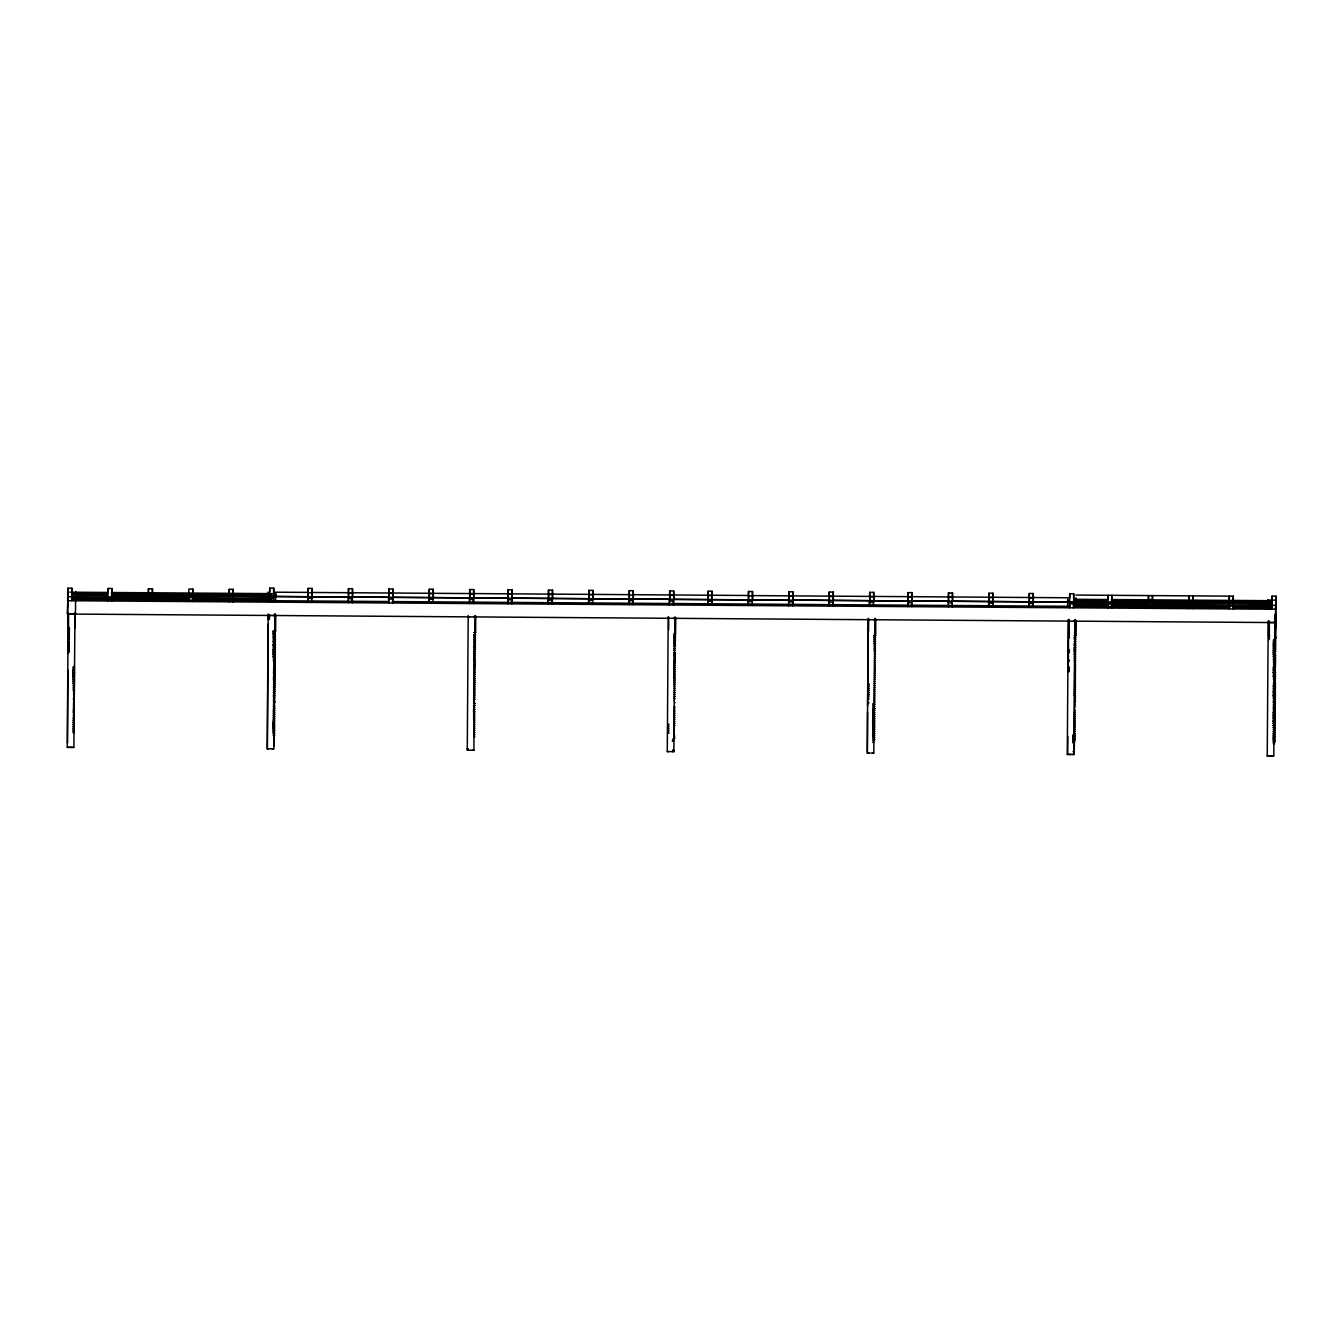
<?xml version="1.0" encoding="UTF-8"?>
<svg xmlns="http://www.w3.org/2000/svg" width="1344" height="1344" viewBox="0 0 1344 1344"><rect width="100%" height="100%" fill="white"/><g stroke="black" fill="none" stroke-linecap="round" stroke-linejoin="round"><path stroke-width="1.5" d="M1275.826 613.502L1275.506 622.574L67.486 614.04L67.805 596.702L188.395 597.29M67.872 594.065L67.771 606.161M388.298 601.524L71.618 599.29L71.904 588.218L67.906 588.185L67.57 600.701L1275.624 609.235L1275.926 600.163L1267.913 600.113L1267.61 609.134M67.301 747.331L73.769 747.382L67.267 747.348L68.191 612.595L67.99 653.52M67.519 743.098L67.872 670.186M68.544 628.27L68.544 613.805M71.803 596.736L71.77 600.734L71.904 588.218M73.87 747.398L74.978 612.562M74.911 628.32L75.012 613.855M75.482 614.04L75.566 600.701M107.94 596.988L107.923 600.986L108.058 588.47L112.056 588.504L112.022 592.502M108.024 592.469L108.058 588.47M111.938 597.022L111.922 601.02L112.056 588.504M148.344 597.274L148.31 601.272L148.462 588.756L152.46 588.79L152.426 592.788M148.428 592.754L148.462 588.756M152.342 597.307L152.326 601.306L152.46 588.79M192.746 597.593L192.713 601.591L192.864 589.075L188.866 589.042L188.714 601.558L188.748 597.559L273.588 598.164L273.554 602.162L273.706 588.134L269.707 588.118L269.556 602.129L269.59 598.13M192.83 593.074L192.864 589.075M229.152 597.845L229.118 601.843L229.253 589.327L233.251 589.361L233.117 601.877L233.251 589.361M229.236 593.326L229.253 589.327M267.708 597.458L267.725 593.645L275.722 593.695L275.705 597.509M267.91 597.878L267.943 592.099M267.204 748.759L268.145 615.418L269.69 615.451M267.422 747.331L268.128 624.422M268.246 619.517L268.195 614.006M268.514 619.366L268.548 615.216M269.422 619.366L269.455 615.199M269.674 592.116L269.707 588.118M273.689 592.15L273.706 588.134M273.773 748.793L274.865 614.057M273.974 745.97L275.066 613.855M273.235 631.159L275.638 631.159L275.755 614.628M307.944 598.399L307.927 602.398L307.776 596.921L307.944 598.399L311.942 598.433L311.774 596.954L311.926 602.431L311.741 600.953M308.045 592.385L308.078 588.386L312.077 588.42L312.11 596.82L312.077 588.42M348.449 592.67L348.482 588.672L352.481 588.706L352.514 597.106L352.481 588.706M352.346 598.718L352.33 602.717L352.178 597.24L352.346 598.718L348.348 598.685L348.18 597.206L348.314 602.683L348.146 601.222M388.752 598.97L388.718 602.969L388.584 597.492L388.752 598.97L392.75 599.004L392.717 603.002L392.582 597.526L392.75 599.004M388.954 593.359L388.92 597.358L388.87 588.958L392.868 588.991L392.918 597.391L392.952 593.393L388.954 593.359L388.87 588.958M392.851 592.99L392.868 588.991M429.156 599.256L429.122 603.254L428.988 597.778L429.156 599.256L433.154 599.29L432.986 597.811L433.121 603.288L432.953 601.81M429.24 593.242L429.274 589.243L433.272 589.277L433.322 597.677L433.356 593.678L429.341 593.645L429.324 597.643L429.274 589.243M433.255 593.275L433.272 589.277M470.131 750.221L467.275 750.17L468.199 615.418M469.644 593.527L469.678 589.529L473.676 589.562L473.726 597.962L473.676 589.562M473.558 599.575L473.525 603.574L473.374 598.097L473.558 599.575L469.56 599.542L469.375 598.063L469.526 603.54L469.358 602.078M473.878 750.221L474.869 615.468M475.642 632.57L474.029 632.537L475.642 632.57L475.759 616.039M508.049 593.796L508.082 589.798L512.081 589.831L512.114 598.231L512.081 589.831M511.946 599.844L511.93 603.842L511.778 598.366L511.946 599.844L507.948 599.81L507.78 598.349L507.931 603.809L507.746 602.347M548.352 600.096L548.335 604.094L548.184 598.634L548.352 600.096L552.35 600.13L552.334 604.128L552.182 598.651L552.35 600.13M548.554 594.485L548.52 598.483L548.486 590.083L552.485 590.117L552.518 598.517L552.552 594.518L548.554 594.485L548.486 590.083M552.451 594.115L552.485 590.117M588.756 600.382L588.722 604.38L588.588 598.92L588.756 600.382L592.754 600.415L592.586 598.937L592.721 604.414L592.553 602.935M588.857 594.367L588.874 590.369L592.872 590.402L592.922 598.802L592.956 594.804L588.958 594.77L588.924 598.769L588.874 590.369M592.855 594.401L592.872 590.402M629.261 594.653L629.278 590.654L633.276 590.688L633.326 599.088L633.36 595.09L629.362 595.056L629.328 599.054L629.278 590.654M633.158 600.701L633.125 604.699L632.99 599.222L633.158 600.701L629.16 600.667L628.992 599.206L629.126 604.666L628.958 603.204M633.276 590.688L633.259 594.686L748.541 595.493M674.873 616.879L673.882 751.632L668.119 751.615L667.279 751.598L668.203 616.846M668.674 629.63L668.64 617.232M669.564 600.953L669.53 604.951L669.379 599.491L669.564 600.953L673.562 600.986L673.529 604.985L673.394 599.508L673.562 600.986M669.648 594.938L669.682 590.94L673.68 590.974L673.73 599.374L789.046 600.079L788.878 591.78L792.893 591.814L792.926 600.214L111.401 595.358L388.332 597.257M673.68 590.974L673.73 599.374M674.923 633.696L674.05 634.049L675.545 633.998L675.763 617.45M707.952 601.222L707.935 605.237L707.784 599.76L707.952 601.222L711.967 601.255L711.934 605.254L711.782 599.777L711.967 601.255M708.053 595.207L708.086 591.209L712.085 591.242L712.135 599.642L712.085 591.242M748.356 601.507L748.339 605.522L748.188 600.046L748.356 601.507L752.354 601.541L752.186 600.062L752.338 605.539L752.153 604.078M748.49 591.494L748.524 599.894L748.49 591.494L752.489 591.528L752.522 599.928L752.556 595.93L748.558 595.896M752.455 595.526L752.489 591.528M788.928 600.18L788.962 596.182L792.96 596.215L792.926 600.214M788.861 595.778L788.878 591.78M792.758 601.826L792.742 605.825L792.59 600.348L792.758 601.826L788.76 601.793L788.592 600.331L788.726 605.808L788.558 604.33M792.859 595.812L792.893 591.814M829.164 602.078L829.13 606.094L828.996 600.617L829.164 602.078L833.162 602.112L833.129 606.11L832.994 600.634L833.162 602.112M829.265 596.064L829.282 592.066L833.28 592.099L833.33 600.499L833.28 592.099M869.719 753.043L867.283 753.01L868.157 619.668L869.215 619.685M867.384 751.582L867.552 712.001M867.602 705.751L868.207 618.257M868.56 631.058L868.644 618.643M869.568 602.364L869.534 606.379L869.383 600.902L869.568 602.364L873.566 602.398L873.398 600.919L873.533 606.396L873.365 604.934M869.652 596.35L869.686 592.351L873.684 592.385L873.734 600.785L873.684 592.385M870.962 753.043L873.785 753.043L874.877 618.307M874.927 635.107L874.054 635.46L875.65 635.41L875.767 618.862M907.956 602.65L907.939 606.648L907.788 601.171L907.956 602.65L911.971 602.666L911.938 606.665M908.09 592.62L908.124 601.037L908.09 592.62L912.089 592.654L912.139 601.054L912.156 597.055L908.158 597.022M912.055 596.652L912.089 592.654M912.828 600.97L948.494 601.222L948.562 597.307L952.56 597.341L952.526 601.339L952.493 592.939L948.494 592.906L948.461 596.921M952.19 601.49L952.342 606.95L952.157 605.489M952.459 596.938L952.493 592.939M988.764 603.221L988.73 607.219L988.596 601.742L988.764 603.221L992.762 603.238L992.746 607.236L992.594 601.776L992.762 603.238M988.865 597.206L988.898 593.208L992.897 593.225L992.93 601.625L992.964 597.626L988.966 597.593L988.932 601.608L988.898 593.208M992.863 597.223L992.897 593.225M1029.168 603.506L1029.134 607.505L1029 602.028L1029.168 603.506L1033.166 603.523L1032.998 602.062L1033.133 607.522L1032.965 606.06M1029.269 597.492L1029.286 593.494L1033.284 593.51L1033.334 601.91L1033.284 593.51M1067.674 603.103L1067.707 599.306L1067.623 606.295M1068.766 754.438L1067.287 754.421L1068.228 619.668M1067.69 752.993L1067.808 736.344M1068.312 672.42L1068.614 619.466M1068.984 638.182L1069.001 619.584M1073.688 597.794L1073.705 593.796L1069.706 593.779L1069.69 597.778L752.741 595.594M1073.587 603.809L1073.554 607.807L1073.705 593.796M1073.89 754.454L1074.881 619.718M1074.259 753.043L1075.301 619.718M1075.334 638.232L1074.394 638.198L1075.334 638.232L1075.469 619.618M1075.67 603.17L1075.704 599.357L1075.62 606.362M1074.713 636.821L1075.771 620.273M1075.906 603.59L1075.939 597.811M1075.973 635.41L1074.36 635.376L1075.973 635.41L1076.074 620.928M1108.061 599.29L1108.094 595.291L1107.96 608.059L1107.994 604.061L1275.641 605.237L1275.338 639.643L1273.726 639.66L1275.338 639.643M1111.992 604.078L1111.958 608.093L1112.093 595.308L1112.076 599.306M1148.398 604.346L1148.364 608.345L1148.498 595.577L1148.465 599.575L1152.463 599.592L1152.497 595.594L1152.362 608.378L1152.396 604.363M1188.785 604.632L1188.768 608.63L1188.902 595.862L1188.869 599.861M1192.783 604.649L1192.766 608.664L1192.901 595.879L1192.867 599.878M1229.189 604.918L1229.155 608.916L1229.306 596.148L1229.273 600.146M1233.187 604.934L1233.17 608.95L1233.305 596.165L1075.939 595.056M1233.271 600.163L1233.305 596.165M1267.896 603.91L1267.913 600.113M1267.224 755.832L1268.232 621.079M1269.458 635.376L1268.518 635.359L1268.618 620.878M1268.87 639.593L1269.005 620.995M1269.307 638.182L1269.307 621.65M1271.962 596.131L1271.626 609.218L1271.962 596.131L1275.96 596.165L1275.691 617.551M1273.793 755.866L1274.834 621.13M1274.33 741.182L1275.137 614.04M1275.658 638.232L1274.717 638.215L1275.658 638.232L1275.792 619.618M1275.036 636.821L1276.128 615.451M1069.706 593.779L1069.555 607.79L1069.589 603.792L1107.17 603.775M67.771 600.701L67.906 588.185M267.624 600.65L267.725 593.645M275.621 600.701L275.722 593.695M67.771 605.539L67.486 614.04M75.734 595.106L107.201 595.325L71.77 595.039M1271.609 609.185L1271.894 600.701L1111.471 599.558M1275.607 609.235L1275.96 596.165M672.638 741.166L672.521 740.342M1273.423 743.887L1274.532 743.87L1273.658 744.223M273.454 644.381L274.428 643.222M273.185 655.99L275.285 656.158L273.605 656.998M273.722 661.046L275.369 660.425L273.756 660.206M273.706 663.13C276.074 662.592 274.26 661.618 273.722 660.862M273.689 665.23L275.335 664.608L273.722 664.373M273.689 667.313L274.579 667.363L273.689 667.716M273.504 670.555L274.596 670.118L273.521 669.514M273.487 672.655L274.579 672.218L273.504 671.614M273.487 673.697L274.529 673.63L273.655 673.982M273.47 675.78L274.512 675.713L273.638 676.082M273.588 682.332L275.218 681.307L273.672 681.542M273.571 684.432L275.201 683.39L273.672 683.626M273.588 688.078L275.167 687.574L273.538 686.952M273.622 689.774L274.462 688.8L273.554 688.044M273.504 692.244L275.15 691.639L273.571 690.698M273.554 692.782L275.033 693.823L273.504 694.747M473.777 635.225L475.558 634.486L474.029 634.721M473.76 637.325L475.541 636.586L474.667 636.384M473.743 639.408L475.524 638.669L473.995 638.904M473.726 641.491L475.524 640.752L474.634 640.567M473.827 647.64L475.474 647.018L473.844 646.397M473.827 649.723L475.457 649.102L473.928 649.001M473.81 659.232L475.39 659.753L473.878 660.24M473.794 661.315L475.373 661.853L473.861 662.323M872.827 703.769L874.339 704.004L873.062 705.096M873.298 707.045L874.675 706.541M873.432 709.01L874.02 708.019M1073.285 734.546L1074.898 734.782L1073.117 735.521M1073.402 737.906L1073.167 737.873M1073.218 741.653L1074.847 741.031L1073.234 740.813M1274.767 643.49L1273.457 644.381M1273.625 645.506L1275.238 645.742L1273.44 646.481M1273.574 650.328L1275.103 649.824L1273.423 650.647M1273.541 653.654L1274.162 652.915M1273.541 654.696L1275.17 654.091L1273.558 653.856M1274.918 653.15L1273.692 654.461M1273.054 654.461L1275.473 654.763L1273.457 655.082M1273.826 656.645L1275.775 655.654L1274.902 655.452M1273.037 656.762C1276.027 656.762 1274.297 658.375 1273.507 659.098M1274.129 665.549C1271.626 667.094 1277.808 664.826 1273.793 665.179M1273.608 667.195L1275.708 666.086L1274.834 665.902M1273.44 670.774C1275.103 671.698 1274.364 670.908 1274.801 670.068M1273.104 672.286L1275.355 671.681L1273.658 670.589M1274.75 676.334L1275.641 676.519L1273.373 677.124L1274.902 677.376L1273.541 677.258M1273.39 679.123L1274.902 679.258L1273.826 679.358M1274.734 680.518L1273.81 681.442M1273.356 683.29L1274.969 683.525L1273.944 683.407M1273.642 686.062L1275.254 686.297L1273.474 687.036M1273.675 687.994L1275.557 686.969L1273.138 686.666M1273.625 688.145L1275.238 688.38L1273.457 689.119M1273.625 693.067L1275.204 692.563L1273.591 692.328M1274.23 707.414L1275.103 707.045L1273.642 706.289M1273.642 706.373L1275.322 705.466M1275.086 709.061L1273.625 709.044M1274.196 711.581L1275.086 711.144L1273.608 710.472M1273.591 712.169L1274.179 713.126M1273.49 714.37L1275.372 713.899L1273.759 713.664M1273.642 730.363L1275.254 730.598L1273.457 731.338M1273.625 732.463L1275.238 732.698L1273.44 733.438M1273.608 734.546L1275.12 734.882L1273.44 735.521M1273.591 736.63L1275.204 736.865L1273.423 737.604M1273.574 738.713L1275.187 738.948L1273.406 739.687M1273.541 741.653L1275.17 741.048L1273.558 740.813M74.575 665.952L73.097 667.111M74.256 697.25L73.954 697.284M74.29 697.939L73.5 698.174M73.937 699.468L73.466 698.947M73.483 700.274L74.374 699.821L73.5 699.619M74.256 702.022L73.483 702.358M274.915 630.857L273.403 631.344M273.235 642.029L275.503 641.424L273.235 641.071L274.814 640.685L273.151 639.778L275.52 639.341L273.202 638.366C275.705 637.946 273.286 637.594 274.478 636.972M273.739 673.193L274.226 672.672M273.722 675.276L274.21 674.755M273.454 677.494L274.193 676.855M274.378 701.232L273.504 701.686L273.941 700.795M274.226 702.845L273.924 702.576M274.21 704.928L273.958 703.164M273.42 705.919L275.033 706.154L273.42 706.625M474.331 701.383L473.558 701.618M474.18 705.936L475.054 705.482L473.525 705.718M474.634 707.885L474.163 707.381M674.352 700.694L674.234 701.081M674.167 727.759L674.033 728.129M674.117 734.009L673.999 734.395M874.322 706.289L872.81 705.869M874.961 708.506L872.81 707.952M1074.763 640.181L1075.872 639.408L1074.259 639.173M1074.226 645.439L1075.838 645.674L1074.461 647.186M1074.679 659.803L1074.545 660.19M1074.662 661.886L1074.528 662.273M1074.646 663.986L1074.511 664.356M1074.629 666.07L1074.494 666.439M1074.612 668.153L1074.494 668.539M1074.595 670.236L1074.478 670.622M1075.015 704.458L1074.545 703.937M1075.267 710.606L1074.982 710.64M1073.066 736.68L1074.478 736.294L1073.184 735.773M1273.591 690.883L1275.221 690.463L1273.608 690.228M1273.39 692.362L1274.801 691.992L1273.642 692.177M1274.398 694.008L1273.625 693.706M1274.314 706.423L1273.541 706.658M1275.322 705.751L1273.81 705.314M1273.272 708.943L1275.002 707.952M1274.398 710.388L1273.255 711.043M1275.086 711.228L1273.507 710.842M1275.07 713.311L1273.978 712.32M1275.288 712.018L1273.776 711.581M1273.558 713.798L1275.07 713.227M1273.541 715.798L1275.053 715.31L1273.44 715.075M1274.213 720.938L1273.44 720.636M1274.146 731.186L1273.356 731.623M1274.112 735.353L1273.322 735.806M273.756 634.855L273.118 634.872C276.914 634.889 274.025 636.216 273.319 636.989M273.588 659.081L275.386 658.342L273.134 656.863M273.454 677.88L275.251 677.141L273.672 676.2M273.437 679.963L275.234 679.224L273.655 678.283M1273.474 642.298L1275.271 641.558L1273.658 641.323M1273.474 643.339L1275.574 642.23L1273.138 641.945M1273.642 663.029L1275.742 661.92L1274.851 661.718M1273.642 701.282L1275.154 700.795L1273.524 700.174M1273.608 710.556L1274.515 710.086M1273.759 711.396L1274.683 711.379M1273.507 725.071L1273.154 725.558M868.913 696.797L869.047 696.595M869.03 698.594L868.543 699.048M868.224 703.097L868.997 702.761L868.123 702.912M872.945 742.426L873.768 742.106L872.878 742.174M1073.268 742.426L1074.091 742.106L1073.218 742.577M273.521 636.031L274.882 635.04L273.336 634.906M273.504 638.114L275.52 637.258L273.252 636.888M273.487 640.198L274.865 639.206L273.974 639.022M273.47 642.298L274.445 641.138M273.42 648.547L275.453 647.69L273.151 646.934M273.403 650.866L275.436 649.992L273.168 649.622M672.806 739.082L674.839 738.209L673.966 738.024M873.012 713.345L873.986 712.202M872.962 719.611L874.994 718.754L872.726 718.385M872.945 721.694L874.978 720.838L872.558 720.535M872.928 725.878L874.944 725.004L872.525 724.718M872.911 727.961L874.944 727.104L872.676 726.734M872.894 730.061L874.927 729.187L873.398 728.868M872.878 732.144L874.91 731.27L872.642 730.918M872.861 734.227L874.894 733.37L872.626 733.001M872.844 736.31L873.818 735.168M1073.167 736.31L1074.226 736.73L1073.352 737.1M1073.167 737.369L1074.881 736.865L1073.268 736.63M1073.15 739.452L1074.864 738.948L1073.251 738.713M1273.625 648.329L1275.842 647.086L1274.969 646.884M1273.474 652.495L1275.809 651.269L1274.935 651.067M1273.658 659.887L1275.137 660.559L1273.608 661.046M1273.322 672.538L1273.642 671.63M1273.793 685.625L1274.952 685.625L1273.339 685.39M1273.608 695.15L1275.204 694.646L1273.591 694.411M1273.658 703.248L1275.137 702.878L1273.524 702.643M1273.625 708.372L1275.086 709.145M1273.322 716.856L1275.355 715.982L1273.742 715.764M74.004 695.974L73.483 694.865M273.605 687.187L274.478 686.818L273.605 686.633M274.31 697.166C272.731 697.586 276.914 698.023 273.588 698.376M273.958 698.796L273.487 698.275M273.991 699.082L273.958 698.712M274.327 699.871L273.554 699.569M275.066 702.072L274.193 702.341M273.958 703.248L274.327 702.744M273.504 706.39L273.924 704.575M474.415 647.338L473.945 646.901M473.878 722.282L474.936 722.182L474.062 722.551M473.878 724.366L474.919 724.265L474.046 724.634M674.234 675.898L673.663 675.545M674.218 677.981L673.663 677.645M674.016 706.994L675.058 706.978M673.999 709.094L674.957 708.977M874.356 660.593L875.414 660.492L874.524 660.862M874.339 662.693L875.398 662.592L874.507 662.945M874.138 689.825L875.196 689.724L874.322 690.094M874.994 704.239L873.566 704.374M873.55 708.893L874.961 708.422L873.449 708.086M1074.461 642.398L1075.872 641.491L1074.259 641.256M1074.444 644.482L1075.855 643.591L1074.242 643.356M1074.478 645.103L1075.536 645.002L1074.646 645.355M1074.41 648.665L1075.822 647.758L1074.209 647.522M1074.444 649.27L1074.41 648.262M1074.394 650.748L1075.805 649.841L1074.192 649.622M1074.377 653.05L1075.788 651.941L1074.175 651.706M1074.998 706.541L1075.015 706.154M1274.129 689.959L1273.658 689.522M1275.002 710.052L1273.793 709.498M1273.944 716.89L1273.474 716.47M1273.927 718.973L1273.457 718.553M1273.776 739.855L1273.306 739.418M1273.406 661.87L1275.439 661.231L1273.826 661.013M1273.339 670.219L1275.07 668.909L1273.457 668.674M1273.306 674.386L1275.338 673.764L1273.726 673.529M1273.306 675.427L1275.641 674.436L1274.767 674.251M672.571 741.283L673.764 740.695L672.47 741.3M73.567 685.104L74.441 684.734L73.567 684.55M274.025 633.31L274.512 632.789M273.974 634.771L274.848 634.418L273.235 634.183L274.814 633.746L273.202 633.511M73.55 691.925L74.441 691.555L73.517 690.698M73.534 694.008L74.424 693.638L73.5 692.782M273.924 646.044L275.47 645.607L273.202 645.456M73.903 703.55L73.466 704.357M273.823 651.017L274.697 650.664L273.42 650.328M273.806 653.1L274.68 652.747L273.168 652.68M73.45 706.44L74.323 706.087L73.416 705.214M73.433 708.523L74.323 708.17L73.399 707.297M273.79 655.2L274.663 654.83L273.151 654.763M273.823 655.872L274.697 655.502L273.823 655.318M73.382 709.951L74.273 709.582L73.382 709.397M73.416 710.623L74.306 710.254L73.416 710.069M73.366 712.034L74.256 711.665L73.366 711.48M73.399 712.706L74.29 712.354L73.416 712.152M73.382 714.79L74.273 714.437L73.366 713.563M273.806 662.743L274.294 662.239M73.382 716.873L74.256 716.52L73.349 715.646M273.722 663.55L274.613 663.18L273.756 663.029M73.332 718.301L74.206 717.931L73.332 717.746M273.806 664.843L274.68 664.474L273.773 663.667M73.366 718.973L74.239 718.603L73.366 718.418M273.706 665.633L274.596 665.28L273.739 665.112M273.79 666.926L274.26 666.406M73.315 720.384L74.189 720.031L73.315 719.83M73.349 721.056L74.222 720.703L73.349 720.502M273.739 668.388L274.613 668.035L273.739 667.834M273.773 669.01L274.243 668.489M73.298 722.467L74.172 722.114L73.298 721.913M73.332 723.139L74.206 722.786L73.332 722.585M273.756 671.11L274.243 670.589M73.282 724.55L74.155 724.198L73.282 723.996M73.315 725.239L74.189 724.87L73.315 724.685M73.265 726.65L74.155 726.281L73.265 726.096M73.298 727.322L74.189 726.953L73.298 726.768M274.378 674.856L273.689 674.1M73.248 728.734L74.138 728.381L73.248 728.179M73.282 729.406L74.172 729.053L73.298 728.851M73.231 730.817L74.122 730.464L73.248 730.262M73.265 731.489L74.155 731.136L73.282 730.934M273.622 678.166L274.512 677.796L273.605 677.561M273.689 679.459L274.579 679.09L273.706 678.905M73.214 732.9L74.105 732.547L73.231 732.346M273.605 680.249L274.495 679.896L273.437 679.577M273.638 680.921L274.529 680.568L273.655 680.366M273.655 685.709L274.126 685.205M273.571 686.515L275.184 685.49L274.31 685.289M273.638 687.691L274.126 687.17M474.012 636.804L474.499 636.3M273.538 690.564L275.15 689.657L273.538 689.422M273.605 691.858L274.092 691.337M273.521 692.664L274.411 692.294L273.504 692.059M273.588 693.941L274.075 693.437M473.978 640.987L474.466 640.466M273.538 695.419L274.428 695.066L273.538 694.865M473.962 643.07L474.449 642.55M273.487 696.83L274.378 696.478L273.504 696.276M274.042 697.906L274.445 697.771M473.945 645.154L474.432 644.65M274.68 700.207L273.571 700.459M273.958 703.55L274.663 703.92M273.521 704.306L274.394 703.937L273.437 703.836M473.911 651.638L474.382 651.118M473.894 653.722L474.382 653.201M274.142 708.053L274.193 706.742M273.487 708.473L273.974 707.952M473.878 655.805L474.365 655.301M273.403 709.279L275.033 708.238L273.487 707.918M273.386 711.362L275.016 710.338L273.437 709.397M273.47 710.556L274.361 710.203L273.487 710.002M473.861 657.905L474.348 657.384M274.126 712.219L273.42 711.48M273.454 712.656L273.941 712.135M273.37 713.446L274.999 712.421L273.47 712.102M473.844 659.988L474.734 659.635L473.777 659.518M274.109 714.319L273.42 713.563M273.454 714.739L273.924 714.218M273.353 715.529L274.982 714.504L273.454 714.185M473.827 662.071L474.314 661.55M274.092 716.402L273.403 715.646M273.437 716.822L273.907 716.302M473.81 664.154L475.356 663.936L473.844 664.423M273.353 717.629L274.966 716.587L273.437 716.268M273.386 718.301L274.26 717.931L273.386 717.746M273.42 718.906L273.89 718.402M473.81 666.254L474.281 665.734M273.336 719.712L274.949 718.687L274.075 718.486M273.37 720.384L274.243 720.031L273.37 719.83M273.403 721.006L274.932 720.77L273.42 721.258M273.319 721.795L274.193 721.442L273.319 721.241M473.794 668.338L474.264 667.817M273.353 722.467L274.226 722.114L273.353 721.913M273.386 723.089L273.874 722.568M273.302 723.878L274.176 723.526L273.302 723.324M473.777 670.421L474.264 669.917M273.336 724.55L274.21 724.198L273.336 723.996M273.37 725.172L274.26 724.819L273.37 724.618M273.286 725.978L274.159 725.609L273.286 725.424M473.76 672.521L474.247 672M273.319 726.65L274.21 726.281L273.319 726.096M273.353 727.255L273.84 726.751M473.743 674.604L474.23 674.083M273.269 728.062L274.159 727.692L273.269 727.507M273.302 728.734L274.193 728.381L273.302 728.179M273.336 729.355L273.823 728.834M473.726 676.687L474.214 676.166M273.286 730.817L274.176 730.464L273.302 730.262M273.319 731.438L273.806 730.918M473.71 678.77L474.6 678.418L473.726 678.216M273.269 732.9L274.159 732.547L273.286 732.346M473.693 680.87L474.18 680.35M473.693 682.954L474.566 682.601L473.693 682.399M473.676 685.037L474.146 684.533M473.659 687.137L474.146 686.616M473.642 689.102L475.171 688.985L473.659 689.472M674.033 636.132L674.52 635.611M473.626 691.186L474.113 690.665M674.016 638.215L674.906 637.862L674.016 637.661M473.609 693.269L475.154 693.05L473.642 693.538M673.999 640.315L674.486 639.794M473.592 695.369L475.138 695.134L473.626 695.621M673.982 642.398L674.47 641.878M673.966 644.482L674.453 643.978M673.966 646.582L674.436 646.061M474.197 703.836L475.07 703.399L473.542 703.063L474.667 703.332M474.65 705.718L473.542 706.054M673.915 653.05L674.402 652.529M474.65 707.801L474.163 707.935M673.898 655.133L674.386 654.629M673.882 657.233L674.369 656.712M673.865 659.316L675.41 659.081L673.882 659.568M673.848 661.399L674.335 660.878M673.831 663.482L674.722 663.13L673.848 662.928M673.831 665.582L674.302 665.062M474.079 720.451L474.953 720.098L474.079 719.897M673.814 667.666L674.285 667.145M673.798 669.749L674.268 669.228M673.781 671.832L674.268 671.328M474.029 726.718L474.919 726.365L474.029 726.163M474.012 728.801L474.902 728.448L474.012 728.246M473.995 730.901L474.886 730.531L474.012 730.346M473.978 732.984L474.869 732.614L473.995 732.43M473.978 735.067L474.852 734.714L473.978 734.513M473.962 737.15L474.835 736.798L473.962 736.596M674.335 686.582L675.209 686.23L674.335 686.028M674.318 688.666L675.192 688.313L674.318 688.111M674.302 690.766L675.175 690.396L674.302 690.211M874.037 637.543L874.91 637.19L874.037 636.989M674.285 692.849L675.158 692.496L674.285 692.294M674.268 694.814L675.158 694.462L674.268 694.26M674.251 696.914L675.142 696.545L674.268 696.36M674.234 698.998L675.125 698.628L674.066 698.258M674.688 702.962L674.99 702.626M874.591 652.294L875.465 651.941L874.591 651.739M874.574 654.595L875.448 654.242L874.574 654.041M874.558 656.678L875.431 656.326L874.558 656.124M674.15 711.43L675.041 711.077L674.15 710.875M874.541 658.778L875.414 658.409L874.541 658.224M674.134 713.513L675.024 713.16L674.15 712.958M674.117 715.613L675.007 715.243L674.134 715.058M674.117 717.696L674.99 717.343L674.117 717.142M874.49 665.028L875.381 664.675L874.507 664.474M674.1 719.779L674.974 719.426L674.1 719.225M874.474 667.128L875.364 666.758L874.49 666.574M674.083 721.862L674.957 721.51L674.083 721.308M874.474 669.211L875.347 668.842L874.474 668.657M674.066 723.962L674.94 723.593L674.066 723.408M874.457 671.294L875.33 670.942L874.457 670.74M674.05 726.046L674.94 725.693L674.05 725.491M874.44 673.378L875.314 673.025L874.44 672.823M874.423 675.478L875.297 675.108L874.423 674.923M674.016 730.212L674.15 729.641M874.406 677.561L875.297 677.191L874.406 677.006M673.999 732.312L674.134 731.724M874.39 679.644L875.28 679.291L874.39 679.09M874.373 681.744L875.263 681.374L874.39 681.19M673.982 736.478L674.856 736.126L673.982 735.924M874.356 683.827L875.246 683.458L874.373 683.273M874.356 685.91L875.23 685.558L874.356 685.356M874.339 687.994L875.213 687.641L874.339 687.439M874.306 692.177L875.179 691.807L874.306 691.622M1074.696 639.089L1075.57 638.736L1074.696 638.534M874.289 694.26L875.179 693.907L874.289 693.706M1074.679 641.189L1075.57 640.819L1074.679 640.634M874.272 696.226L875.162 695.873L874.289 695.671M1074.662 643.272L1075.553 642.902L1074.662 642.718M1074.343 644.683L1074.444 644.095M874.255 698.326L875.146 697.956L874.272 697.771M874.238 700.409L875.129 700.056L874.255 699.854M1074.629 647.438L1075.519 647.086L1074.646 646.884M874.238 702.492L875.112 702.139L874.238 701.938M1074.629 649.538L1075.502 649.169L1074.629 648.984M1074.31 650.95L1074.394 650.362M1074.612 651.622L1075.486 651.252L1074.612 651.067M874.037 706.322L873.499 706.826M1074.595 653.705L1075.469 653.352L1074.595 653.15M874.675 708.54L872.81 708.994M1074.578 656.006L1075.452 655.654L1074.578 655.452M1074.562 658.09L1075.435 657.737L1074.562 657.535M1074.83 662.945L1075.721 662.592L1074.847 662.39M1074.814 665.028L1075.704 664.675L1074.83 664.474M1074.797 667.128L1075.687 666.758L1074.814 666.574M1074.797 669.211L1075.67 668.858L1074.797 668.657M873.432 723.156L874.306 722.803L872.542 722.618M1074.78 671.294L1075.654 670.942L1074.78 670.74M1074.461 672.706L1075.334 672.353L1074.461 672.151M1074.763 673.378L1075.637 673.025L1074.763 672.823M1074.444 674.806L1075.318 674.436L1074.444 674.251M1074.746 675.478L1075.62 675.108L1074.746 674.923M1074.427 676.889L1075.318 676.519L1074.427 676.334M1074.73 677.561L1075.62 677.208L1074.73 677.006M1074.41 678.972L1075.301 678.619L1074.41 678.418M1074.713 679.644L1075.603 679.291L1074.713 679.09M1074.394 681.055L1075.284 680.702L1074.41 680.501M1074.696 681.744L1075.586 681.374L1074.713 681.19M1074.377 683.155L1075.267 682.786L1074.394 682.601M1074.679 683.827L1075.57 683.474L1074.696 683.273M1074.36 685.238L1075.25 684.886L1074.377 684.684M1074.679 685.91L1075.553 685.558L1074.679 685.356M1074.36 687.322L1075.234 686.969L1074.36 686.767M1074.662 687.994L1075.536 687.641L1074.662 687.439M1074.343 689.422L1075.217 689.052L1074.343 688.867M1074.646 690.094L1075.519 689.724L1074.646 689.539M1074.326 691.505L1075.2 691.135L1074.326 690.95M1074.629 692.177L1075.502 691.824L1074.629 691.622M1275.019 639.089L1275.893 638.736L1275.019 638.534M1074.31 693.588L1075.183 693.235L1074.31 693.034M1074.612 694.26L1075.502 693.907L1074.612 693.706M1275.002 641.189L1275.893 640.819L1275.002 640.634M1074.293 695.671L1075.183 695.318L1074.293 695.117M1074.595 696.242L1075.486 695.873L1074.595 695.688M1074.578 698.326L1075.469 697.956L1074.595 697.771M1274.969 645.355L1275.859 645.002L1274.986 644.801M1074.562 700.409L1075.452 700.056L1074.578 699.854M1074.562 702.492L1075.435 702.139L1074.562 701.938M1274.952 649.538L1275.826 649.169L1274.952 648.984M1074.478 712.841L1075.368 712.488L1074.494 712.286M1274.868 660.19L1275.758 659.82L1274.868 659.635M1074.461 714.941L1075.351 714.571L1074.478 714.386M1074.444 717.024L1075.334 716.671L1074.461 716.47M1274.834 664.356L1275.725 664.003L1274.851 663.802M1074.444 719.107L1075.318 718.754L1074.444 718.553M1074.427 721.19L1075.301 720.838L1074.427 720.636M1074.41 723.29L1075.284 722.921L1074.41 722.736M1074.394 725.374L1075.267 725.021L1074.394 724.819M1074.377 727.457L1075.267 727.104L1074.377 726.902M1074.36 729.557L1075.25 729.187L1074.36 729.002M1074.343 731.64L1075.234 731.27L1074.36 731.086M1274.734 678.972L1275.624 678.619L1274.734 678.418M1074.326 733.723L1075.217 733.37L1074.343 733.169M1073.369 735L1073.839 734.496M1274.7 683.155L1275.59 682.786L1274.717 682.601M1273.658 690.077L1275.54 689.052L1273.121 688.75M1273.625 694.26L1275.506 693.235L1273.087 692.933M1274.498 694.193L1273.373 694.445M1274.599 697.654L1275.49 697.284L1274.616 697.099M1274.582 701.82L1275.456 701.467L1274.582 701.266M1275.019 705.869L1273.843 706.154M1274.398 706.608L1273.289 706.86M1273.49 712.841L1274.767 712.639M1273.255 713.126L1274.364 712.79M1274.347 714.874L1273.238 715.21M1273.457 717.024L1274.734 716.722L1273.322 716.318M1273.44 719.107L1274.314 719.04M1273.44 721.19L1274.7 720.905L1273.087 720.67M1274.297 721.14L1273.188 721.392M1273.406 725.374L1275.288 724.349L1273.675 724.114M1273.373 729.54L1274.162 729.086M1273.742 731.707L1273.843 731.119M1273.339 733.723L1273.642 733.202M1273.726 733.79L1274.129 733.27M1273.709 735.874L1273.81 735.286M1273.322 737.89L1274.179 737.839M1273.675 742.14L1274.549 741.77L1273.39 741.401M73.08 669.194L74.558 668.035L72.946 667.8M73.03 670.606L74.542 670.118L72.929 669.883M73.063 671.278L74.575 670.79L72.962 670.572M273.319 632.15L274.831 631.663L273.218 631.428M273.353 632.822L274.865 632.335L273.252 632.1M73.013 672.706L74.525 672.218L72.912 671.983M73.046 673.378L74.558 672.89L72.946 672.655M273.386 633.427C278.662 633.494 271.303 632.251 274.68 632.89M72.996 674.789L74.508 674.302L72.895 674.066M73.03 675.461L74.542 674.974L72.929 674.738M72.979 676.872L74.508 676.385L72.895 676.15M73.03 677.544L74.542 677.057L72.929 676.822M73.013 679.627L74.525 679.157L72.912 678.922L74.491 678.468L73.601 678.283M72.996 681.727L74.508 681.24L72.895 681.005L74.474 680.568L73.601 680.366M72.946 683.138L74.458 682.651L73.584 682.45M72.979 683.81L74.491 683.323L73.618 683.122M273.269 645.338L274.781 644.851L273.168 644.616L274.747 644.179L273.874 643.994M72.962 685.894L74.474 685.406L73.601 685.222M274.579 645.96L273.958 646.094M273.218 646.75L274.73 646.262L273.857 646.078M72.946 687.876L74.458 687.389L73.55 686.633M273.202 649.051L274.714 648.581L273.84 648.379M273.235 649.723L274.747 649.253L273.874 649.051M72.929 689.959L74.441 689.472L73.534 688.598M273.269 650.345L274.781 649.858L273.907 649.673M273.218 651.823L274.73 651.336L273.857 651.134M273.252 652.428L274.764 651.958L273.151 651.722M273.907 652.562L275.419 652.075L273.89 651.756M273.202 653.906L274.714 653.419L273.84 653.234M273.235 654.528L274.361 653.89M273.89 654.646L275.402 654.175L273.874 653.839M273.218 656.611L274.344 655.973M273.218 658.694L274.327 658.056M273.202 660.794L274.714 660.307L273.588 658.711M273.806 667.178L275.318 666.691L273.756 665.75M273.79 669.262L275.302 668.774L273.773 668.455M273.773 671.362L275.285 670.874L273.756 670.555M273.756 673.445L275.268 672.958L273.739 672.638M273.739 675.528L275.268 675.041L273.722 674.722M473.995 643.322L475.507 642.835L474.634 642.65M473.978 645.422L475.49 644.935L474.617 644.734M473.928 651.89L475.44 651.403L473.911 651.084M473.911 653.974L475.423 653.503L473.894 653.167M473.894 656.074L475.406 655.586L473.878 655.25M273.605 696.293L275.117 695.806L273.504 695.57M473.878 658.157L475.39 657.67L473.861 657.35M473.827 666.506L475.339 666.019L474.466 665.818M473.81 668.59L475.322 668.102L474.449 667.918M473.794 670.673L475.306 670.202L474.432 670.001M473.777 672.773L475.289 672.286L474.415 672.084M473.76 674.856L475.272 674.369L474.398 674.184M674.05 636.384L675.562 635.914L674.033 635.578M473.76 676.939L475.272 676.469L473.726 676.133M674.033 638.484L675.545 637.997L673.932 637.762M473.743 679.039L475.255 678.552L473.642 678.317M674.016 640.567L675.545 640.08L673.999 639.761M473.726 681.122L475.238 680.635L473.71 680.316M674.016 642.65L675.528 642.163L673.999 641.844M473.71 683.206L475.222 682.718L473.609 682.483M273.403 723.341L274.915 722.854L273.386 722.534M673.999 644.734L675.511 644.263L673.982 643.927M473.693 685.289L475.205 684.818L473.676 684.482M273.386 725.424L274.915 724.937L273.286 724.718M673.982 646.834L675.494 646.346L673.966 646.027M473.676 687.389L475.188 686.902L473.659 686.582M273.386 727.524L274.898 727.037L273.37 726.701M273.37 729.607L274.882 729.12L273.353 728.801M473.642 691.555L475.154 691.068L473.626 690.631M273.353 731.69L274.865 731.203L273.336 730.884M673.932 653.302L675.444 652.814L673.915 652.495M273.336 733.774L274.848 733.303L273.235 733.068M673.915 655.402L675.427 654.914L673.898 654.578M273.319 735.874L274.831 735.386L273.218 735.151M673.898 657.485L675.41 656.998L674.537 656.796M473.609 697.704L475.121 697.217L473.592 696.814M473.592 699.787L475.104 699.317L473.491 699.082M673.882 661.651L675.394 661.164L673.865 660.845M474.214 701.669L474.331 701.182M673.865 663.751L675.377 663.264L673.764 663.029M673.848 665.834L675.36 665.347L673.831 665.028M673.831 667.918L675.343 667.43L673.814 667.111M673.814 670.001L675.326 669.53L673.798 669.194M473.525 710.136L475.037 709.666L473.424 709.43M673.798 672.101L675.31 671.614L674.436 671.412M473.508 712.236L475.02 711.749L473.407 711.514M673.781 674.184L675.293 673.697L673.68 673.462M473.491 714.319L475.003 713.832L474.13 713.647M673.764 676.267L675.293 675.78L674.402 675.595M473.474 716.402L474.986 715.915L474.113 715.73M874.054 637.812L875.566 637.325L873.953 637.09M673.764 678.367L675.276 677.88L674.386 677.678M473.458 718.486L474.97 718.015L474.096 717.814M874.037 639.895L875.549 639.408L873.936 639.173M673.747 680.45L675.259 679.963L674.386 679.762M874.037 641.978L875.549 641.491L873.936 641.256M673.73 682.534L675.242 682.046L674.369 681.862M874.02 644.062L875.532 643.574L873.919 643.356M673.714 684.617L675.226 684.146L674.352 683.945M874.003 646.162L875.515 645.674L874.642 645.473M873.986 648.245L875.498 647.758L874.625 647.556M873.97 650.328L875.482 649.841L874.608 649.656M1074.377 637.812L1075.889 637.325L1074.276 637.09M1074.259 654.73L1075.771 654.242L1074.158 654.007M1074.242 656.813L1075.754 656.326L1074.881 656.124M1074.226 658.896L1075.738 658.409L1074.864 658.224M1074.226 660.979L1075.738 660.492L1074.847 660.307M872.894 710.758L874.003 710.119M873.55 710.976L874.658 710.237M872.861 714.924L873.97 714.286M872.844 717.024L873.953 716.369M872.827 719.107L874.339 718.62L873.466 718.418M872.81 721.19L873.936 720.552M872.794 723.274L874.961 722.921L872.693 722.568M872.777 725.374L873.902 724.718M872.777 727.457L873.886 726.818M872.76 729.54L873.869 728.902M872.743 731.623L873.852 730.985M872.726 733.723L874.238 733.236L873.365 733.034M1273.608 663.13L1275.12 662.659L1273.507 662.424M1273.91 663.818L1275.422 663.331L1273.81 663.096M1273.591 665.23L1275.103 664.742L1273.49 664.507M1273.524 673.579L1275.036 673.092L1273.423 672.857M1273.507 675.662L1275.019 675.175L1273.86 674.806M1273.81 678.418L1275.322 677.947L1273.709 677.712M1273.793 680.518L1275.305 680.03L1273.692 679.795M1273.776 682.601L1275.288 682.114L1273.675 681.878M1273.759 684.684L1275.271 684.214L1273.658 683.978M1273.373 696.545L1274.885 696.058L1273.272 695.822M1273.675 697.217L1275.187 696.73L1273.574 696.494M1273.356 698.628L1274.868 698.141L1273.255 697.906M1073.05 738.763L1074.562 738.276L1072.949 738.041M1273.658 699.182L1275.17 698.695L1273.558 698.477M1273.339 700.594L1275.473 699.384L1274.599 699.182M1073.033 740.846L1074.545 740.359L1072.932 740.124M1273.322 702.694L1274.834 702.206L1273.222 701.971M1073.016 742.93L1074.528 742.459L1072.915 742.224M1273.306 704.777L1275.439 703.55L1274.566 703.366M1273.608 705.449L1275.12 704.962L1273.507 704.726M1274.532 708.002L1273.91 708.271M1274.498 712.169L1273.121 712.505M1273.524 717.881L1275.036 717.41L1273.423 717.175M1273.81 720.653L1275.322 720.166L1273.709 719.93M1273.07 722.753L1275.305 722.249L1273.692 722.014M1273.171 723.475L1274.683 722.988L1273.81 722.803M1273.759 726.919L1275.288 726.432L1273.658 726.197M1273.138 727.658L1274.666 727.171L1273.776 726.97M1273.759 729.002L1275.271 728.515L1273.658 728.28M1273.759 729.607L1274.952 729.926L1273.474 729.926M1273.406 734.58L1274.918 734.11L1273.306 733.874M1273.39 736.68L1274.902 736.193L1273.289 735.958M1273.373 738.763L1274.885 738.276L1273.272 738.041M1273.356 740.846L1274.868 740.359L1273.255 740.141L1273.776 739.469M1273.339 742.946L1274.851 742.459L1273.238 742.224M1069.186 660.022L1069.303 661.03M1069.118 670.454L1069.202 670.858M273.218 644.112L275.486 643.507L273.958 643.188M1273.322 640.752L1275.574 640.147L1274.7 639.946M1273.289 644.918L1275.557 644.33L1273.121 644.028M1273.272 647.018L1275.54 646.414L1273.121 646.111M1273.272 649.102L1275.523 648.497L1273.104 648.194M872.777 713.093L875.045 712.488L872.777 712.118M1273.255 651.185L1275.506 650.58L1273.087 650.294M872.76 715.176L875.028 714.571L873.499 714.252M1273.238 653.268L1275.49 652.68L1273.07 652.378M872.76 717.259L875.011 716.654L872.743 716.302M1273.188 659.753L1275.439 659.148L1273.826 658.913M1273.138 668.102L1275.389 667.498L1273.776 667.262M1273.121 670.186L1275.372 669.598L1273.759 669.362M1273.406 672.958L1275.658 672.353L1274.784 672.151M872.626 736.058L874.877 735.454L872.609 735.084M872.609 738.142L874.86 737.537L873.247 737.302M1273.07 676.452L1275.322 675.847L1273.692 675.226M872.592 740.225L874.843 739.62L873.23 739.385M1273.322 685.474L1275.574 684.886L1274.7 684.684M1273.238 695.923L1275.506 695.318L1273.07 695.016M1072.932 738.142L1075.183 737.537L1073.57 737.302M1072.915 740.225L1075.166 739.62L1073.554 739.402M1273.104 714.504L1274.65 714.638M675.545 633.998L674.033 633.965M1075.553 636.821L1074.713 636.787M1268.518 635.359L1269.475 635.342M1275.876 636.821L1275.036 636.804M69.434 627.598L68.544 627.732L69.434 628.085M69.384 629.009L68.51 629.16L69.384 629.496M69.418 629.681L68.544 629.832L69.418 630.168M69.367 631.092L68.494 631.243L69.401 632.251M69.35 633.175L68.477 633.326L69.35 633.662M69.384 633.847L68.51 633.998L69.384 634.334M69.334 635.275L68.46 635.41L69.334 635.762M69.367 635.947L68.494 636.082L69.367 636.434M69.317 637.358L68.443 637.51L69.317 637.846M69.35 638.03L68.477 638.182L69.35 638.518M69.3 639.442L68.426 639.593L69.3 639.929M69.3 641.525L68.41 641.676L69.283 642.012M69.334 642.197L68.443 642.348L69.334 642.701M69.283 643.625L68.393 643.759L69.283 644.112M69.317 644.498L68.426 644.65L69.317 645.002M69.266 645.926L68.376 646.078L69.266 646.414M69.3 646.598L68.41 646.75L69.3 647.086M69.283 648.682L68.41 648.833L69.283 649.169M69.233 650.093L68.359 650.244L69.233 650.58M69.266 650.765L68.393 650.916L69.266 651.252M69.216 652.176L68.746 652.546M1269.458 636.082L1268.585 636.233L1269.458 636.569M1269.442 638.165L1268.568 638.316L1269.442 638.652M1069.387 650.11L1068.514 650.261L1069.387 650.597M1069.37 652.193L1068.497 652.344L1069.37 652.68M1069.219 668.27L1068.346 668.422L1069.253 669.379M1069.236 670.975L1068.362 671.126L1069.236 671.479M869.131 684.18L868.258 684.331L869.131 684.667M869.114 686.263L868.241 686.414L869.114 686.767M869.098 688.363L868.224 688.514L869.098 688.85M869.081 690.329L868.207 690.48L869.081 690.816M869.081 692.412L868.19 692.563L869.064 692.916M869.064 694.512L868.174 694.646L869.064 694.999M668.842 724.315L667.951 724.466L668.825 724.802M668.825 726.398L667.934 726.55L668.808 726.902M668.808 728.498L667.918 728.65L668.808 728.986M668.791 730.582L667.918 730.733L668.791 731.069M668.774 732.665L667.901 732.816L668.774 733.152M468.384 616.846L469.694 616.862M1274.734 622.541L1268.4 622.507L1269.542 622.524M267.271 748.759L273.706 748.793L272.328 748.81M467.326 748.759L468.317 748.742M467.275 750.17L468.266 750.17M667.279 751.582L668.27 751.582M673.814 751.632L672.823 751.649M867.283 752.993L868.762 752.993M1067.287 754.404L1070.765 754.471M74.642 614.057L71.686 614.057M1074.595 621.13L1073.285 621.13M1075.099 620.894L1074.074 621.13M668.674 618.24L669.362 618.274M874.306 619.718L873.617 619.718M674.184 618.274L673.445 618.307M1274.549 618.979L1275.49 618.962L1274.549 618.946M69.199 614.006L71.467 614.057M473.76 616.896L474.768 616.879L473.777 616.862M1069.219 621.079L1068.278 621.096L1069.538 621.113M1073.369 751.615L1074.36 751.632L1073.201 751.649M273.437 615.485L274.747 615.468L272.714 615.485M472.668 750.221L473.81 750.221L470.954 750.221M672.722 750.221L673.882 750.221L672.722 750.187M872.844 753.026L873.718 753.043M1071.79 754.471L1073.839 754.454L1070.345 754.454M274.243 592.2L307.826 592.385M312.01 592.469L628.925 594.653M312.144 592.822L308.146 592.788L308.112 596.786L308.078 588.386M352.548 593.107L348.55 593.074L348.516 597.072L348.482 588.672M473.743 593.964L469.745 593.93L469.728 597.929L469.678 589.529M512.148 594.233L508.15 594.199L508.116 598.198L508.082 589.798M673.747 595.375L669.749 595.342L669.732 599.34L669.682 590.94M712.152 595.644L708.154 595.61L708.12 599.609L708.086 591.209M833.364 596.501L829.366 596.467L829.332 600.466L829.282 592.066M873.768 596.786L869.753 596.753L869.736 600.751L869.686 592.351M1033.368 597.912L1029.37 597.878L1029.336 601.894L1029.286 593.494M69.888 592.166L107.285 592.469M111.451 592.502L269.791 593.611M1073.974 599.306L1107.305 599.542M71.82 593.628L107.234 593.88M111.401 593.914L271.824 595.039M1073.923 600.718L1107.271 600.953M1111.438 600.986L1271.861 602.112M392.532 597.29L507.914 598.097M512.114 598.13L669.463 599.239M828.912 600.365L793.246 600.113L1147.793 602.683M833.095 600.398L908.628 600.936M952.678 601.238L1271.81 603.523M1151.993 602.717L1229.609 603.254M1233.809 603.288L1271.575 603.557M952.358 602.952L948.36 602.935L948.192 601.457L948.343 606.934L948.158 605.455M71.669 597.878L188.345 598.702M192.511 598.718L271.673 599.29M1073.772 604.951L1107.12 605.186M1111.286 605.22L1271.71 606.362M392.381 601.574L669.547 603.506M671.63 603.523L1070.026 606.312M1073.738 606.379L1229.978 607.471M1233.658 607.538L1271.659 607.774M271.068 615.468L270.06 615.451M1070.143 754.454L1069.135 754.454M273.235 631.126L275.638 631.159M269.354 615.451L268.246 615.434M874.037 635.376L875.65 635.41M268.582 748.793L267.372 748.759M868.93 619.685L868.224 619.668M468.317 748.776L467.326 748.759M1273.541 655.939L1275.154 656.174L1273.524 656.594M1273.474 666.59L1275.086 666.826L1273.356 667.834M274.646 637.056L273.101 636.955M273.151 641.861C276.192 642.096 272.866 643.138 274.613 643.322M273.134 653.806L274.529 653.974M1273.793 707.414L1275.305 707.549M1273.171 708.137L1274.398 708.305M1273.406 719.258L1275.019 719.494L1273.692 719.544M1273.39 721.342L1275.002 721.577L1273.524 721.577M1273.373 723.425L1274.986 723.66L1273.658 723.727M274.394 672.756L273.504 672.269M874.222 704.038L873.482 703.987M1273.356 725.525L1274.969 725.76L1273.507 725.743M873.466 705.986L874.205 706.121M1273.356 727.608L1274.969 727.843L1273.49 727.826M473.558 688.75L474.516 688.733L473.642 688.548M872.794 710.035L874.171 710.287M1273.322 731.791L1274.935 732.01L1273.457 732.01M874.171 712.286L872.609 712.186M872.76 714.218L874.154 714.386M874.138 716.47L872.592 716.369M872.71 720.468L874.104 720.636M872.693 724.651L874.07 724.819M1073.587 735.218L1075.2 735.454L1072.949 736.058L1074.478 736.092M872.659 728.818L874.037 728.986M274.428 699.854L273.47 699.67L274.68 699.821M273.454 701.753L274.411 701.938M1274.986 642.718L1275.876 642.919L1273.608 643.507L1275.154 643.558M1274.885 657.552L1275.758 657.737L1273.558 658.98M1274.818 667.985C1276.262 668.052 1272.331 670.186 1273.675 668.506M1273.675 687.439L1274.532 687.557M1273.642 691.622L1274.515 691.723M1273.541 706.02L1274.398 706.222M1274.717 706.894L1273.642 707.045M1273.507 710.203L1274.381 710.388M1273.49 712.286L1274.986 711.749M273.924 647.573L274.798 647.774L273.437 648.01M1274.23 731.186L1273.658 731.119M1274.196 735.353L1273.642 735.286M873.566 703.903L874.692 704.071M1273.322 737.335L1274.179 737.453M874.692 706.154L873.449 705.684M873.516 710.069L874.658 710.338M1073.318 735.924L1074.175 736.025M273.638 682.45L274.512 682.651L273.571 682.769M473.575 698.897L474.449 699.182M273.622 684.55L274.495 684.734L273.554 684.869M273.588 695.402L274.462 695.671M273.538 696.864L274.411 697.15M273.538 701.753L274.966 701.971M73.466 699.048L74.34 699.233M73.433 703.13L74.306 703.416M1273.104 690.85L1275.523 691.135L1273.272 691.74L1274.801 691.79M1273.541 687.288L1274.834 687.607M1273.322 717.36L1275.338 718.082L1273.087 718.687L1274.616 718.721M1069.27 667.296L1068.446 666.439M911.786 601.205L911.971 602.666M948.494 592.906L948.528 601.322M75.886 592.217L75.701 600.818L75.886 592.217M674.822 648.514L673.966 648.917L674.822 648.514M674.806 650.597L673.848 650.278L674.806 650.597M68.594 626.858L68.594 626.858M274.344 631.63L273.37 631.646L274.344 631.63M1276.128 616.14L1274.515 616.157L1276.128 616.14M1267.342 755.815L1273.726 755.866L1267.392 755.815"/></g></svg>
